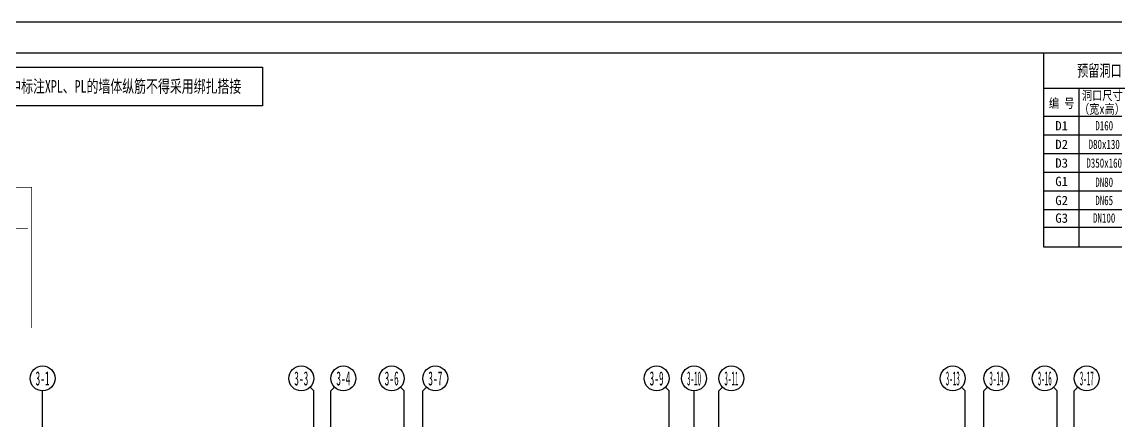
# Model space of a CAD drawing. Extents: x -3200781797 to -8106663, y 494714 to 1244925.
# Drawn here: x -8171364 to -8136259, y 1022954 to 1035778 of the extents above; entities that cross this region are included whole.
import ezdxf
from ezdxf.enums import TextEntityAlignment as Align

# ---------------------------------------------------------------- set-up
doc = ezdxf.new("R2010")
doc.units = 0
doc.header["$LTSCALE"] = 1000
doc.header["$MEASUREMENT"] = 0
for name, color, linetype in [('3#-轴线$0$3#-轴号$0$A-ANNO-AXIS-CIRC', 3, 'Continuous'), ('3#-轴线$0$3#-轴号$0$A-ANNO-AXIS-TEXT', 7, 'Continuous'), ('3#-轴线$0$AXIS_TEXT', 7, 'Continuous'), ('3#4#5#$0$BORDER', 7, 'Continuous'), ('3#4#5#模板$0$BORDER', 7, 'Continuous'), ('S-ANNO-TABS', 4, 'Continuous'), ('S-ANNO-TEXT', 7, 'Continuous'), ('S-ANNO-THIN', 3, 'Continuous'), ('S-PC-FQ-WYQ', 4, 'Continuous'), ('S-WALL-COLU-TEXT', 2, 'Continuous')]:
    doc.layers.add(name, color=color, linetype=linetype)
doc.styles.add('-楷体_GB2312', font='', dxfattribs={"width": 0.7})
doc.styles.add('-楷体_GB2312-1.0', font='', dxfattribs={"width": 0.7})
doc.styles.add('3#-轴线$0$3#-轴号$0$_TCH_AXIS', font='')
doc.styles.add('3#-轴线$0$COMPLEX', font='COMPLEX')
doc.styles.add('楷体', font='', dxfattribs={"width": 0.6})
doc.styles.add('楷体GB312', font='', dxfattribs={"width": 0.8})
doc.styles.get('-楷体_GB2312').set_extended_font_data('KaiTi_GB2312')
doc.styles.get('-楷体_GB2312-1.0').set_extended_font_data('KaiTi_GB2312')
doc.styles.get('3#-轴线$0$3#-轴号$0$_TCH_AXIS').set_extended_font_data('SimSun')
doc.styles.get('楷体').set_extended_font_data('KaiTi_GB2312')
doc.styles.get('楷体GB312').set_extended_font_data('楷体_GB2312')

# ---------------------------------------------------------------- blocks, each defined once
blk = doc.blocks.new('3-xjd')
at = {"layer": 'S-PC-FQ-WYQ', "const_width": 24}
for points in [[(-7944008, 774767), (-7944008, 779287), (-7940528, 779287), (-7940528, 779487), (-7939328, 779487), (-7939328, 779287), (-7935888, 779287), (-7935888, 777247), (-7935328, 777247), (-7935328, 779287), (-7931950, 779287), (-7931950, 779487), (-7930750, 779487), (-7930750, 779287), (-7927208, 779287), (-7927208, 774767)], [(-7940492, 779154), (-7940492, 778106)], [(-7939088, 779207), (-7939088, 778127)], [(-7932132, 779155), (-7932132, 778107)], [(-7930728, 779208), (-7930728, 778128)], [(-7944008, 777967), (-7943228, 777967)], [(-7928108, 777967), (-7927325, 777967)], [(-7935607, 777127), (-7935607, 774807)], [(-7942590, 775967), (-7942588, 774771)], [(-7936992, 775967), (-7936992, 774807)], [(-7934230, 775968), (-7934228, 774772)], [(-7928632, 775968), (-7928632, 774808)], [(-7939788, 775767), (-7939788, 774792)], [(-7931428, 775768), (-7931428, 774792)]]:
    blk.add_lwpolyline(points, dxfattribs=at)
at = {"layer": 'S-ANNO-TEXT', "style": '楷体', "width": 0.65}
for p in [(-7942139, 775147), (-7939377, 775117), (-7937104, 775162), (-7933834, 775112), (-7931496, 775121), (-7928698, 775121)]:
    blk.add_text('SHJD2', height=250, rotation=90, dxfattribs=at).set_placement(p)
blk = doc.blocks.new('d2')
at = {"layer": 'S-ANNO-TABS'}
for p, q in [((-143972, -39860), (-135922, -39860)), ((-142847, -39860), (-142847, -44960)), ((-141122, -39860), (-141122, -44960)), ((-137922, -39860), (-137922, -44960)), ((-143972, -40760), (-135922, -40760)), ((-143972, -41360), (-135922, -41360)), ((-143972, -41960), (-135922, -41960)), ((-143972, -42560), (-135922, -42560)), ((-143972, -43160), (-135922, -43160)), ((-143972, -43760), (-135922, -43760)), ((-143971, -44326), (-135922, -44325)), ((-143971, -44960), (-135922, -44960)), ((-143971, -44960), (-135922, -44960)), ((-143971, -44960), (-135922, -44960))]:
    blk.add_line(p, q, dxfattribs=at)
at = {"layer": 'S-ANNO-TABS', "const_width": 37.5}
blk.add_lwpolyline([(-143972, -38735), (-143972, -44960), (-135922, -44960), (-135922, -38735), (-143972, -38735)], dxfattribs=at)
at = {"layer": 'S-ANNO-TEXT', "style": '-楷体_GB2312'}
for s, height, width, p in [('预留洞口、套管表', 375, 0.7, (-141466, -39294)), ('洞口尺寸', 300, 0.8, (-142090, -40093)), ('编 号', 300, 0.8, (-143394, -40341)), ('（宽x高）', 300, 0.8, (-142100, -40528)), ('标高', 300, 0.8, (-139565, -40341)), ('备注', 300, 0.8, (-136980, -40341)), ('D160', 300, 0.7, (-142029, -41071)), ('洞中距建筑地面2.550', 300, 0.65, (-139569, -41071)), ('D80x130', 300, 0.7, (-142029, -41671)), ('洞中距建筑地面2.500', 300, 0.65, (-139569, -41671)), ('D350x160', 300, 0.7, (-142029, -42271)), ('洞中距建筑地面2.550', 300, 0.65, (-139569, -42271)), ('DN80', 300, 0.7, (-142029, -42886)), ('管中距建筑地面2.500', 300, 0.65, (-139569, -42871)), ('预埋钢套管', 300, 0.65, (-136946, -42860)), ('DN65', 300, 0.7, (-142029, -43471)), ('管中距建筑地面2.500', 300, 0.65, (-139548, -43471)), ('预埋钢套管', 300, 0.65, (-136946, -43471)), ('管中距建筑地面2.480', 300, 0.65, (-139548, -44036)), ('预埋钢套管', 300, 0.65, (-136946, -44039)), ('DN100', 300, 0.7, (-142029, -44037))]:
    blk.add_text(s, height=height, dxfattribs=dict(at, width=width)).set_placement(p, align=Align.MIDDLE)
at = {"layer": 'S-ANNO-TEXT', "style": '-楷体_GB2312-1.0'}
for s, p in [('D1', (-143394, -41071)), ('D2', (-143394, -41671)), ('D3', (-143394, -42271)), ('G1', (-143394, -42860)), ('G2', (-143394, -43471)), ('G3', (-143394, -44037))]:
    blk.add_text(s, height=300, dxfattribs=at).set_placement(p, align=Align.MIDDLE)
blk = doc.blocks.new('3#-轴线$0$_AXISO')
blk.add_circle((0, 0), 0.5)
at = {"layer": '3#-轴线$0$AXIS_TEXT', "style": '3#-轴线$0$COMPLEX', "width": 1.041667}
blk.add_attdef('A', text='', height=0.56, dxfattribs=at).set_placement((-0.25, -0.28), (0.25, -0.28), align=Align.FIT)
blk = doc.blocks.new('3#-轴线$0$3#-轴号')
at = {"layer": '3#-轴线$0$3#-轴号$0$A-ANNO-AXIS-CIRC'}
for p, q in [((8582.8, 7106.5), (8700, 6989.4)), ((9367.2, 7106.5), (9250, 6989.4)), ((11482.8, 7106.5), (11600, 6989.4)), ((12317.2, 7106.5), (12200, 6989.4)), ((19982.8, 7106.5), (20100, 6989.4)), ((21817.2, 7106.5), (21700, 6989.4)), ((29482.8, 7106.5), (29600, 6989.4)), ((30317.2, 7106.5), (30200, 6989.4)), ((32432.8, 7106.5), (32550, 6989.4)), ((33217.2, 7106.5), (33100, 6989.4)), ((0, 2989.4), (0, 6989.4)), ((8700, 2989.4), (8700, 6989.4)), ((9250, 2989.4), (9250, 6989.4)), ((11600, 2989.4), (11600, 6989.4)), ((12200, 2989.4), (12200, 6989.4)), ((20100, 2989.4), (20100, 6989.4)), ((20900, 2989.4), (20900, 6989.4)), ((21700, 2989.4), (21700, 6989.4)), ((29600, 2989.4), (29600, 6989.4)), ((30200, 2989.4), (30200, 6989.4)), ((32550, 2989.4), (32550, 6989.4)), ((33100, 2989.4), (33100, 6989.4))]:
    blk.add_line(p, q, dxfattribs=at)
ref = blk.add_blockref('3#-轴线$0$_AXISO', (0, 7389.4), dxfattribs=dict(at, xscale=800, yscale=800, zscale=800))
ref.add_attrib('A', '3-1', dxfattribs={"layer": '3#-轴线$0$3#-轴号$0$A-ANNO-AXIS-TEXT', "height": 452.55, "style": '3#-轴线$0$3#-轴号$0$_TCH_AXIS', "width": 0.466146}).set_placement((-226.3, 7163.1), (226.3, 7163.1), align=Align.FIT)
ref = blk.add_blockref('3#-轴线$0$_AXISO', (8300, 7389.4), dxfattribs=dict(at, xscale=800, yscale=800, zscale=800))
ref.add_attrib('A', '3-3', dxfattribs={"layer": '3#-轴线$0$3#-轴号$0$A-ANNO-AXIS-TEXT', "height": 452.55, "style": '3#-轴线$0$3#-轴号$0$_TCH_AXIS', "width": 0.466146}).set_placement((8073.7, 7163.1), (8526.3, 7163.1), align=Align.FIT)
ref = blk.add_blockref('3#-轴线$0$_AXISO', (9650, 7389.4), dxfattribs=dict(at, xscale=800, yscale=800, zscale=800))
ref.add_attrib('A', '3-4', dxfattribs={"layer": '3#-轴线$0$3#-轴号$0$A-ANNO-AXIS-TEXT', "height": 452.55, "style": '3#-轴线$0$3#-轴号$0$_TCH_AXIS', "width": 0.466146}).set_placement((9423.7, 7163.1), (9876.3, 7163.1), align=Align.FIT)
ref = blk.add_blockref('3#-轴线$0$_AXISO', (11200, 7389.4), dxfattribs=dict(at, xscale=800, yscale=800, zscale=800))
ref.add_attrib('A', '3-6', dxfattribs={"layer": '3#-轴线$0$3#-轴号$0$A-ANNO-AXIS-TEXT', "height": 452.55, "style": '3#-轴线$0$3#-轴号$0$_TCH_AXIS', "width": 0.466146}).set_placement((10973.7, 7163.1), (11426.3, 7163.1), align=Align.FIT)
ref = blk.add_blockref('3#-轴线$0$_AXISO', (12600, 7389.4), dxfattribs=dict(at, xscale=800, yscale=800, zscale=800))
ref.add_attrib('A', '3-7', dxfattribs={"layer": '3#-轴线$0$3#-轴号$0$A-ANNO-AXIS-TEXT', "height": 452.55, "style": '3#-轴线$0$3#-轴号$0$_TCH_AXIS', "width": 0.466146}).set_placement((12373.7, 7163.1), (12826.3, 7163.1), align=Align.FIT)
ref = blk.add_blockref('3#-轴线$0$_AXISO', (19700, 7389.4), dxfattribs=dict(at, xscale=800, yscale=800, zscale=800))
ref.add_attrib('A', '3-9', dxfattribs={"layer": '3#-轴线$0$3#-轴号$0$A-ANNO-AXIS-TEXT', "height": 452.55, "style": '3#-轴线$0$3#-轴号$0$_TCH_AXIS', "width": 0.466146}).set_placement((19473.7, 7163.1), (19926.3, 7163.1), align=Align.FIT)
ref = blk.add_blockref('3#-轴线$0$_AXISO', (20900, 7389.4), dxfattribs=dict(at, xscale=800, yscale=800, zscale=800))
ref.add_attrib('A', '3-10', dxfattribs={"layer": '3#-轴线$0$3#-轴号$0$A-ANNO-AXIS-TEXT', "height": 452.55, "style": '3#-轴线$0$3#-轴号$0$_TCH_AXIS', "width": 0.349609}).set_placement((20673.7, 7163.1), (21126.3, 7163.1), align=Align.FIT)
ref = blk.add_blockref('3#-轴线$0$_AXISO', (22100, 7389.4), dxfattribs=dict(at, xscale=800, yscale=800, zscale=800))
ref.add_attrib('A', '3-11', dxfattribs={"layer": '3#-轴线$0$3#-轴号$0$A-ANNO-AXIS-TEXT', "height": 452.55, "style": '3#-轴线$0$3#-轴号$0$_TCH_AXIS', "width": 0.349609}).set_placement((21873.7, 7163.1), (22326.3, 7163.1), align=Align.FIT)
ref = blk.add_blockref('3#-轴线$0$_AXISO', (29200, 7389.4), dxfattribs=dict(at, xscale=800, yscale=800, zscale=800))
ref.add_attrib('A', '3-13', dxfattribs={"layer": '3#-轴线$0$3#-轴号$0$A-ANNO-AXIS-TEXT', "height": 452.55, "style": '3#-轴线$0$3#-轴号$0$_TCH_AXIS', "width": 0.349609}).set_placement((28973.7, 7163.1), (29426.3, 7163.1), align=Align.FIT)
ref = blk.add_blockref('3#-轴线$0$_AXISO', (30600, 7389.4), dxfattribs=dict(at, xscale=800, yscale=800, zscale=800))
ref.add_attrib('A', '3-14', dxfattribs={"layer": '3#-轴线$0$3#-轴号$0$A-ANNO-AXIS-TEXT', "height": 452.55, "style": '3#-轴线$0$3#-轴号$0$_TCH_AXIS', "width": 0.349609}).set_placement((30373.7, 7163.1), (30826.3, 7163.1), align=Align.FIT)
ref = blk.add_blockref('3#-轴线$0$_AXISO', (32150, 7389.4), dxfattribs=dict(at, xscale=800, yscale=800, zscale=800))
ref.add_attrib('A', '3-16', dxfattribs={"layer": '3#-轴线$0$3#-轴号$0$A-ANNO-AXIS-TEXT', "height": 452.55, "style": '3#-轴线$0$3#-轴号$0$_TCH_AXIS', "width": 0.349609}).set_placement((31923.7, 7163.1), (32376.3, 7163.1), align=Align.FIT)
ref = blk.add_blockref('3#-轴线$0$_AXISO', (33500, 7389.4), dxfattribs=dict(at, xscale=800, yscale=800, zscale=800))
ref.add_attrib('A', '3-17', dxfattribs={"layer": '3#-轴线$0$3#-轴号$0$A-ANNO-AXIS-TEXT', "height": 452.55, "style": '3#-轴线$0$3#-轴号$0$_TCH_AXIS', "width": 0.349609}).set_placement((33273.7, 7163.1), (33726.3, 7163.1), align=Align.FIT)
blk = doc.blocks.new('3#-轴线')
blk.add_blockref('3#-轴线$0$3#-轴号', (0, 0))

msp = doc.modelspace()

# ---------------------------------------------------------------- linework, layer by layer
at = {"layer": '3#4#5#$0$BORDER'}
msp.add_lwpolyline([(-8190763.2, 976377.5), (-8190763.2, 1035777.5), (-8106663.2, 1035777.5), (-8106663.2, 976377.5)], close=True, dxfattribs=at)
at = {"layer": '3#4#5#$0$BORDER', "const_width": 50}
msp.add_lwpolyline([(-8188263.2, 977377.5), (-8188263.2, 1034777.5), (-8107663.2, 1034777.5), (-8107663.2, 977377.5)], close=True, dxfattribs=at)
at = {"layer": '3#4#5#模板$0$BORDER'}
msp.add_lwpolyline([(-8190763.2, 976377.5), (-8190763.2, 1035777.5), (-8106663.2, 1035777.5), (-8106663.2, 976377.5)], close=True, dxfattribs=at)
at = {"layer": '3#4#5#模板$0$BORDER', "const_width": 50}
msp.add_lwpolyline([(-8188263.2, 977377.5), (-8188263.2, 1034777.5), (-8107663.2, 1034777.5), (-8107663.2, 977377.5)], close=True, dxfattribs=at)
at = {"layer": 'S-WALL-COLU-TEXT'}
msp.add_lwpolyline([(-8172705.4, 1034327.4), (-8163644.6, 1034327.4), (-8163644.6, 1033079), (-8172705.4, 1033079)], close=True, dxfattribs=at)

# ---------------------------------------------------------------- block references
msp.add_blockref('3#-轴线', (-8170700.4, 1016938))
at = {"layer": 'S-ANNO-THIN'}
msp.add_blockref('d2', (-7994612.6, 1073512.3), dxfattribs=at)
at = {"layer": 'S-PC-FQ-WYQ'}
msp.add_blockref('3-xjd', (-243842.2, 251175.3), dxfattribs=at)

# ---------------------------------------------------------------- texts
at = {"layer": 'S-WALL-COLU-TEXT', "style": '楷体GB312', "width": 0.7}
msp.add_text('*图中标注XPL、PL的墙体纵筋不得采用绑扎搭接', height=400, dxfattribs=at).set_placement((-8172342.4, 1033507.4))

doc.saveas('drawing.dxf')
